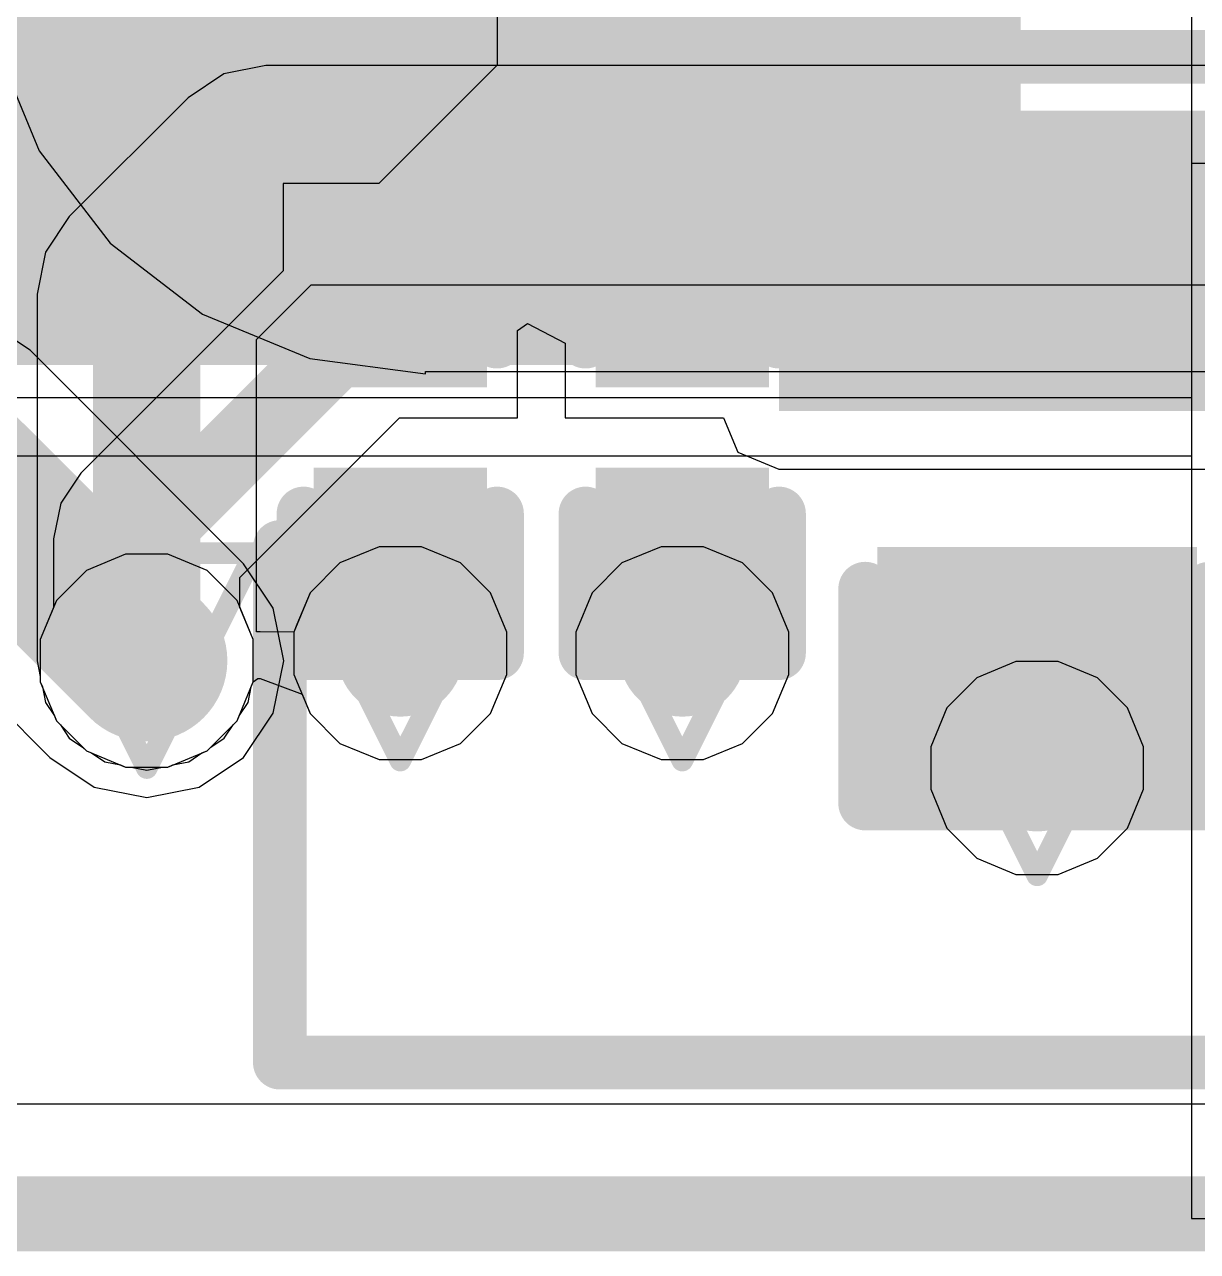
# Model space of a CAD drawing. Header units: inches. Extents: x -6 to 283, y -12 to 154.
# Drawn here: x 18.053 to 20.825, y -11.729 to -8.829 of the extents above; entities that cross this region are included whole.
import ezdxf

# ---------------------------------------------------------------- set-up
doc = ezdxf.new("R2010")
doc.units = ezdxf.units.IN
for name, color, linetype in [('Board Outline', 216, 'Continuous'), ('Bottom Layer', 5, 'Continuous'), ('Bottom Overlay', 54, 'Continuous'), ('Bottom Paste', 16, 'Continuous'), ('Bottom Solder', 6, 'Continuous'), ('Drill Drawing', 1, 'Continuous'), ('GND-1', 16, 'Continuous'), ('GND-2', 90, 'Continuous'), ('GND-3', 216, 'Continuous'), ('GND-4', 54, 'Continuous'), ('PWR-1', 156, 'Continuous'), ('PWR-2', 130, 'Continuous'), ('Signal L1', 76, 'Continuous'), ('Signal L2', 6, 'Continuous'), ('Top Layer', 1, 'Continuous'), ('Top Overlay', 2, 'Continuous'), ('Top Paste', 8, 'Continuous'), ('Top Solder', 216, 'Continuous'), ('Via Holes', 16, 'Continuous')]:
    doc.layers.add(name, color=color, linetype=linetype)

# ---------------------------------------------------------------- blocks, each defined once
blk = doc.blocks.new('0630CDMCCDS_3R3MC_B_181')
at = {"layer": 'Bottom Layer'}
blk.add_hatch(color=5, dxfattribs=at).paths.add_polyline_path([(1.8, 1.6), (4.2, 1.6), (4.2, -1.6), (1.8, -1.6)])
at = {"layer": 'Bottom Paste'}
blk.add_hatch(color=16, dxfattribs=at).paths.add_polyline_path([(1.8, 1.6), (4.2, 1.6), (4.2, -1.6), (1.8, -1.6)])
at = {"layer": 'Bottom Solder'}
blk.add_hatch(color=6, dxfattribs=at).paths.add_polyline_path([(1.7492, 1.6508), (4.2508, 1.6508), (4.2508, -1.6508), (1.7492, -1.6508)])
at = {"layer": 'Bottom Overlay'}
for points in [[(3.4999, 3.3, 0.127, 0.127, 0), (-3.4901, 3.3, 0.127, 0.127, 0)], [(3.4999, 3.3, 0.127, 0.127, 0), (3.4999, 2.0811, 0.127, 0.127, 0)]]:
    blk.add_lwpolyline(points, format="xyseb", dxfattribs=at)
for points in [[(3.4681, 3.3, 0.0635, 0.0635, 1), (3.5316, 3.3, 0.0635, 0.0635, 1)], [(3.4681, 3.3, 0.0635, 0.0635, 1), (3.5316, 3.3, 0.0635, 0.0635, 1)], [(3.4681, 2.0811, 0.0635, 0.0635, 1), (3.5316, 2.0811, 0.0635, 0.0635, 1)]]:
    blk.add_lwpolyline(points, format="xyseb", close=True, dxfattribs=at)
blk = doc.blocks.new('CAP_0201_227')
at = {"layer": 'Top Layer'}
for points in [[(-0.45, 0.15), (-0.15, 0.15), (-0.15, -0.15), (-0.45, -0.15)], [(0.15, 0.15), (0.45, 0.15), (0.45, -0.15), (0.15, -0.15)]]:
    blk.add_hatch(color=1, dxfattribs=at).paths.add_polyline_path(points)
at = {"layer": 'Top Paste'}
for points in [[(-0.45, 0.15), (-0.15, 0.15), (-0.15, -0.15), (-0.45, -0.15)], [(0.15, 0.15), (0.45, 0.15), (0.45, -0.15), (0.15, -0.15)]]:
    blk.add_hatch(color=8, dxfattribs=at).paths.add_polyline_path(points)
at = {"layer": 'Top Solder'}
for points in [[(-0.505, 0.205), (-0.095, 0.205), (-0.095, -0.205), (-0.505, -0.205)], [(0.095, 0.205), (0.505, 0.205), (0.505, -0.205), (0.095, -0.205)]]:
    blk.add_hatch(color=216, dxfattribs=at).paths.add_polyline_path(points)
at = {"layer": 'Top Overlay'}
for points in [[(-0.5334, 0.2286, 0.127, 0.127, 0), (-0.5334, -0.2286, 0.127, 0.127, 0)], [(-0.5334, 0.2286, 0.127, 0.127, 0), (-0.2032, 0.2286, 0.127, 0.127, 0)], [(0.2032, 0.2286, 0.127, 0.127, 0), (0.5334, 0.2286, 0.127, 0.127, 0)], [(0.5334, 0.2286, 0.127, 0.127, 0), (0.5334, -0.2286, 0.127, 0.127, 0)], [(-0.5334, -0.2286, 0.127, 0.127, 0), (-0.2032, -0.2286, 0.127, 0.127, 0)], [(0.2032, -0.2286, 0.127, 0.127, 0), (0.5334, -0.2286, 0.127, 0.127, 0)]]:
    blk.add_lwpolyline(points, format="xyseb", dxfattribs=at)
for points in [[(-0.5651, 0.2286, 0.0635, 0.0635, 1), (-0.5016, 0.2286, 0.0635, 0.0635, 1)], [(-0.5651, 0.2286, 0.0635, 0.0635, 1), (-0.5016, 0.2286, 0.0635, 0.0635, 1)], [(-0.2349, 0.2286, 0.0635, 0.0635, 1), (-0.1714, 0.2286, 0.0635, 0.0635, 1)], [(0.1714, 0.2286, 0.0635, 0.0635, 1), (0.2349, 0.2286, 0.0635, 0.0635, 1)], [(0.5016, 0.2286, 0.0635, 0.0635, 1), (0.5651, 0.2286, 0.0635, 0.0635, 1)], [(0.5016, 0.2286, 0.0635, 0.0635, 1), (0.5651, 0.2286, 0.0635, 0.0635, 1)], [(-0.5651, -0.2286, 0.0635, 0.0635, 1), (-0.5016, -0.2286, 0.0635, 0.0635, 1)], [(-0.5651, -0.2286, 0.0635, 0.0635, 1), (-0.5016, -0.2286, 0.0635, 0.0635, 1)], [(-0.2349, -0.2286, 0.0635, 0.0635, 1), (-0.1714, -0.2286, 0.0635, 0.0635, 1)], [(0.1714, -0.2286, 0.0635, 0.0635, 1), (0.2349, -0.2286, 0.0635, 0.0635, 1)], [(0.5016, -0.2286, 0.0635, 0.0635, 1), (0.5651, -0.2286, 0.0635, 0.0635, 1)], [(0.5016, -0.2286, 0.0635, 0.0635, 1), (0.5651, -0.2286, 0.0635, 0.0635, 1)]]:
    blk.add_lwpolyline(points, format="xyseb", close=True, dxfattribs=at)
blk = doc.blocks.new('CAP_0201_237')
at = {"layer": 'Top Layer'}
for points in [[(-0.45, 0.15), (-0.15, 0.15), (-0.15, -0.15), (-0.45, -0.15)], [(0.15, 0.15), (0.45, 0.15), (0.45, -0.15), (0.15, -0.15)]]:
    blk.add_hatch(color=1, dxfattribs=at).paths.add_polyline_path(points)
at = {"layer": 'Top Paste'}
for points in [[(-0.45, 0.15), (-0.15, 0.15), (-0.15, -0.15), (-0.45, -0.15)], [(0.15, 0.15), (0.45, 0.15), (0.45, -0.15), (0.15, -0.15)]]:
    blk.add_hatch(color=8, dxfattribs=at).paths.add_polyline_path(points)
at = {"layer": 'Top Solder'}
for points in [[(-0.505, 0.205), (-0.095, 0.205), (-0.095, -0.205), (-0.505, -0.205)], [(0.095, 0.205), (0.505, 0.205), (0.505, -0.205), (0.095, -0.205)]]:
    blk.add_hatch(color=216, dxfattribs=at).paths.add_polyline_path(points)
at = {"layer": 'Top Overlay'}
for points in [[(-0.5334, 0.2286, 0.127, 0.127, 0), (-0.5334, -0.2286, 0.127, 0.127, 0)], [(-0.5334, 0.2286, 0.127, 0.127, 0), (-0.2032, 0.2286, 0.127, 0.127, 0)], [(0.2032, 0.2286, 0.127, 0.127, 0), (0.5334, 0.2286, 0.127, 0.127, 0)], [(0.5334, 0.2286, 0.127, 0.127, 0), (0.5334, -0.2286, 0.127, 0.127, 0)], [(-0.5334, -0.2286, 0.127, 0.127, 0), (-0.2032, -0.2286, 0.127, 0.127, 0)], [(0.2032, -0.2286, 0.127, 0.127, 0), (0.5334, -0.2286, 0.127, 0.127, 0)]]:
    blk.add_lwpolyline(points, format="xyseb", dxfattribs=at)
for points in [[(-0.5651, 0.2286, 0.0635, 0.0635, 1), (-0.5016, 0.2286, 0.0635, 0.0635, 1)], [(-0.5651, 0.2286, 0.0635, 0.0635, 1), (-0.5016, 0.2286, 0.0635, 0.0635, 1)], [(-0.2349, 0.2286, 0.0635, 0.0635, 1), (-0.1714, 0.2286, 0.0635, 0.0635, 1)], [(0.1714, 0.2286, 0.0635, 0.0635, 1), (0.2349, 0.2286, 0.0635, 0.0635, 1)], [(0.5016, 0.2286, 0.0635, 0.0635, 1), (0.5651, 0.2286, 0.0635, 0.0635, 1)], [(0.5016, 0.2286, 0.0635, 0.0635, 1), (0.5651, 0.2286, 0.0635, 0.0635, 1)], [(-0.5651, -0.2286, 0.0635, 0.0635, 1), (-0.5016, -0.2286, 0.0635, 0.0635, 1)], [(-0.5651, -0.2286, 0.0635, 0.0635, 1), (-0.5016, -0.2286, 0.0635, 0.0635, 1)], [(-0.2349, -0.2286, 0.0635, 0.0635, 1), (-0.1714, -0.2286, 0.0635, 0.0635, 1)], [(0.1714, -0.2286, 0.0635, 0.0635, 1), (0.2349, -0.2286, 0.0635, 0.0635, 1)], [(0.5016, -0.2286, 0.0635, 0.0635, 1), (0.5651, -0.2286, 0.0635, 0.0635, 1)], [(0.5016, -0.2286, 0.0635, 0.0635, 1), (0.5651, -0.2286, 0.0635, 0.0635, 1)]]:
    blk.add_lwpolyline(points, format="xyseb", close=True, dxfattribs=at)
blk = doc.blocks.new('C___0402_242')
at = {"layer": 'Top Layer'}
for points in [[(-0.6985, -0.3175), (-0.6985, 0.3175), (-0.2413, 0.3175), (-0.2413, -0.3175)], [(0.2413, -0.3175), (0.2413, 0.3175), (0.6985, 0.3175), (0.6985, -0.3175)]]:
    blk.add_hatch(color=1, dxfattribs=at).paths.add_polyline_path(points)
at = {"layer": 'Top Paste'}
for points in [[(-0.6985, -0.3175), (-0.6985, 0.3175), (-0.2413, 0.3175), (-0.2413, -0.3175)], [(0.2413, -0.3175), (0.2413, 0.3175), (0.6985, 0.3175), (0.6985, -0.3175)]]:
    blk.add_hatch(color=8, dxfattribs=at).paths.add_polyline_path(points)
at = {"layer": 'Top Solder'}
for points in [[(-0.7585, -0.3775), (-0.7585, 0.3775), (-0.1813, 0.3775), (-0.1813, -0.3775)], [(0.1813, -0.3775), (0.1813, 0.3775), (0.7585, 0.3775), (0.7585, -0.3775)]]:
    blk.add_hatch(color=216, dxfattribs=at).paths.add_polyline_path(points)
at = {"layer": 'Top Overlay'}
for points in [[(-0.7874, 0.4064, 0.127, 0.127, 0), (-0.2794, 0.4064, 0.127, 0.127, 0)], [(-0.7874, 0.4064, 0.127, 0.127, 0), (-0.7874, -0.4064, 0.127, 0.127, 0)], [(0.2794, 0.4064, 0.127, 0.127, 0), (0.7874, 0.4064, 0.127, 0.127, 0)], [(0.7874, 0.4064, 0.127, 0.127, 0), (0.7874, -0.4064, 0.127, 0.127, 0)], [(-0.7874, -0.4064, 0.127, 0.127, 0), (-0.2794, -0.4064, 0.127, 0.127, 0)], [(0.2794, -0.4064, 0.127, 0.127, 0), (0.7874, -0.4064, 0.127, 0.127, 0)]]:
    blk.add_lwpolyline(points, format="xyseb", dxfattribs=at)
for points in [[(-0.8191, 0.4064, 0.0635, 0.0635, 1), (-0.7556, 0.4064, 0.0635, 0.0635, 1)], [(-0.8191, 0.4064, 0.0635, 0.0635, 1), (-0.7556, 0.4064, 0.0635, 0.0635, 1)], [(-0.3111, 0.4064, 0.0635, 0.0635, 1), (-0.2477, 0.4064, 0.0635, 0.0635, 1)], [(0.2477, 0.4064, 0.0635, 0.0635, 1), (0.3111, 0.4064, 0.0635, 0.0635, 1)], [(0.7556, 0.4064, 0.0635, 0.0635, 1), (0.8191, 0.4064, 0.0635, 0.0635, 1)], [(0.7556, 0.4064, 0.0635, 0.0635, 1), (0.8191, 0.4064, 0.0635, 0.0635, 1)], [(-0.8191, -0.4064, 0.0635, 0.0635, 1), (-0.7556, -0.4064, 0.0635, 0.0635, 1)], [(-0.8191, -0.4064, 0.0635, 0.0635, 1), (-0.7556, -0.4064, 0.0635, 0.0635, 1)], [(-0.3111, -0.4064, 0.0635, 0.0635, 1), (-0.2477, -0.4064, 0.0635, 0.0635, 1)], [(0.2477, -0.4064, 0.0635, 0.0635, 1), (0.3111, -0.4064, 0.0635, 0.0635, 1)], [(0.7556, -0.4064, 0.0635, 0.0635, 1), (0.8191, -0.4064, 0.0635, 0.0635, 1)], [(0.7556, -0.4064, 0.0635, 0.0635, 1), (0.8191, -0.4064, 0.0635, 0.0635, 1)]]:
    blk.add_lwpolyline(points, format="xyseb", close=True, dxfattribs=at)

msp = doc.modelspace()

# ---------------------------------------------------------------- hatches: boundary and pattern name
at = {"layer": 'Bottom Layer'}
h = msp.add_hatch(color=5, dxfattribs=at)
edge = h.paths.add_edge_path()
edge.add_arc((18.9413, -10.3147), 0.15, 0, 360)
h = msp.add_hatch(color=5, dxfattribs=at)
edge = h.paths.add_edge_path()
edge.add_arc((19.6078, -10.3147), 0.15, 0, 360)
h = msp.add_hatch(color=5, dxfattribs=at)
edge = h.paths.add_edge_path()
edge.add_arc((18.3421, -10.3324), 0.15, 0, 360)
h = msp.add_hatch(color=5, dxfattribs=at)
edge = h.paths.add_edge_path()
edge.add_arc((20.4466, -10.586), 0.15, 0, 360)
at = {"layer": 'GND-1'}
h = msp.add_hatch(color=16, dxfattribs=at)
edge = h.paths.add_edge_path()
edge.add_arc((18.9413, -10.3147), 0.15, 0, 360)
h = msp.add_hatch(color=16, dxfattribs=at)
edge = h.paths.add_edge_path()
edge.add_arc((19.6078, -10.3147), 0.15, 0, 360)
h = msp.add_hatch(color=16, dxfattribs=at)
edge = h.paths.add_edge_path()
edge.add_arc((18.3421, -10.3324), 0.15, 0, 360)
h = msp.add_hatch(color=16, dxfattribs=at)
edge = h.paths.add_edge_path()
edge.add_arc((20.4466, -10.586), 0.15, 0, 360)
at = {"layer": 'GND-2'}
h = msp.add_hatch(color=90, dxfattribs=at)
edge = h.paths.add_edge_path()
edge.add_arc((18.9413, -10.3147), 0.15, 0, 360)
h = msp.add_hatch(color=90, dxfattribs=at)
edge = h.paths.add_edge_path()
edge.add_arc((19.6078, -10.3147), 0.15, 0, 360)
h = msp.add_hatch(color=90, dxfattribs=at)
edge = h.paths.add_edge_path()
edge.add_arc((18.3421, -10.3324), 0.15, 0, 360)
h = msp.add_hatch(color=90, dxfattribs=at)
edge = h.paths.add_edge_path()
edge.add_arc((20.4466, -10.586), 0.15, 0, 360)
at = {"layer": 'GND-3'}
h = msp.add_hatch(color=216, dxfattribs=at)
edge = h.paths.add_edge_path()
edge.add_arc((18.9413, -10.3147), 0.15, 0, 360)
h = msp.add_hatch(color=216, dxfattribs=at)
edge = h.paths.add_edge_path()
edge.add_arc((19.6078, -10.3147), 0.15, 0, 360)
h = msp.add_hatch(color=216, dxfattribs=at)
edge = h.paths.add_edge_path()
edge.add_arc((18.3421, -10.3324), 0.15, 0, 360)
h = msp.add_hatch(color=216, dxfattribs=at)
edge = h.paths.add_edge_path()
edge.add_arc((20.4466, -10.586), 0.15, 0, 360)
at = {"layer": 'GND-4'}
h = msp.add_hatch(color=54, dxfattribs=at)
edge = h.paths.add_edge_path()
edge.add_arc((18.9413, -10.3147), 0.15, 0, 360)
h = msp.add_hatch(color=54, dxfattribs=at)
edge = h.paths.add_edge_path()
edge.add_arc((19.6078, -10.3147), 0.15, 0, 360)
h = msp.add_hatch(color=54, dxfattribs=at)
edge = h.paths.add_edge_path()
edge.add_arc((18.3421, -10.3324), 0.15, 0, 360)
h = msp.add_hatch(color=54, dxfattribs=at)
edge = h.paths.add_edge_path()
edge.add_arc((20.4466, -10.586), 0.15, 0, 360)
at = {"layer": 'PWR-1'}
h = msp.add_hatch(color=156, dxfattribs=at)
edge = h.paths.add_edge_path()
edge.add_arc((18.9413, -10.3147), 0.15, 0, 360)
h = msp.add_hatch(color=156, dxfattribs=at)
edge = h.paths.add_edge_path()
edge.add_arc((19.6078, -10.3147), 0.15, 0, 360)
h = msp.add_hatch(color=156, dxfattribs=at)
edge = h.paths.add_edge_path()
edge.add_arc((18.3421, -10.3324), 0.15, 0, 360)
h = msp.add_hatch(color=156, dxfattribs=at)
edge = h.paths.add_edge_path()
edge.add_arc((20.4466, -10.586), 0.15, 0, 360)
at = {"layer": 'PWR-2'}
h = msp.add_hatch(color=130, dxfattribs=at)
edge = h.paths.add_edge_path()
edge.add_arc((18.9413, -10.3147), 0.15, 0, 360)
h = msp.add_hatch(color=130, dxfattribs=at)
edge = h.paths.add_edge_path()
edge.add_arc((19.6078, -10.3147), 0.15, 0, 360)
h = msp.add_hatch(color=130, dxfattribs=at)
edge = h.paths.add_edge_path()
edge.add_arc((18.3421, -10.3324), 0.15, 0, 360)
h = msp.add_hatch(color=130, dxfattribs=at)
edge = h.paths.add_edge_path()
edge.add_arc((20.4466, -10.586), 0.15, 0, 360)
at = {"layer": 'Signal L1'}
h = msp.add_hatch(color=76, dxfattribs=at)
edge = h.paths.add_edge_path()
edge.add_arc((18.9413, -10.3147), 0.15, 0, 360)
h = msp.add_hatch(color=76, dxfattribs=at)
edge = h.paths.add_edge_path()
edge.add_arc((19.6078, -10.3147), 0.15, 0, 360)
h = msp.add_hatch(color=76, dxfattribs=at)
edge = h.paths.add_edge_path()
edge.add_arc((18.3421, -10.3324), 0.15, 0, 360)
h = msp.add_hatch(color=76, dxfattribs=at)
edge = h.paths.add_edge_path()
edge.add_arc((20.4466, -10.586), 0.15, 0, 360)
at = {"layer": 'Signal L2'}
h = msp.add_hatch(color=6, dxfattribs=at)
edge = h.paths.add_edge_path()
edge.add_arc((18.9413, -10.3147), 0.15, 0, 360)
h = msp.add_hatch(color=6, dxfattribs=at)
edge = h.paths.add_edge_path()
edge.add_arc((19.6078, -10.3147), 0.15, 0, 360)
h = msp.add_hatch(color=6, dxfattribs=at)
edge = h.paths.add_edge_path()
edge.add_arc((18.3421, -10.3324), 0.15, 0, 360)
h = msp.add_hatch(color=6, dxfattribs=at)
edge = h.paths.add_edge_path()
edge.add_arc((20.4466, -10.586), 0.15, 0, 360)
at = {"layer": 'Top Layer'}
msp.add_hatch(color=1, dxfattribs=at).paths.add_polyline_path([(19.8364, -9.7423), (21.9869, -9.7423), (21.9869, -9.1423), (19.8364, -9.1423)])
h = msp.add_hatch(color=1, dxfattribs=at)
edge = h.paths.add_edge_path()
edge.add_arc((18.9413, -10.3147), 0.15, 0, 360)
h = msp.add_hatch(color=1, dxfattribs=at)
edge = h.paths.add_edge_path()
edge.add_arc((19.6078, -10.3147), 0.15, 0, 360)
h = msp.add_hatch(color=1, dxfattribs=at)
edge = h.paths.add_edge_path()
edge.add_arc((18.3421, -10.3324), 0.15, 0, 360)
h = msp.add_hatch(color=1, dxfattribs=at)
edge = h.paths.add_edge_path()
edge.add_arc((20.4466, -10.586), 0.15, 0, 360)
at = {"layer": 'Via Holes'}
h = msp.add_hatch(color=7, dxfattribs=at)
edge = h.paths.add_edge_path()
edge.add_arc((18.3421, -10.3324), 0.075, 0, 360)
h = msp.add_hatch(color=7, dxfattribs=at)
edge = h.paths.add_edge_path()
edge.add_arc((18.9413, -10.3147), 0.075, 0, 360)
h = msp.add_hatch(color=7, dxfattribs=at)
edge = h.paths.add_edge_path()
edge.add_arc((19.6078, -10.3147), 0.075, 0, 360)
h = msp.add_hatch(color=7, dxfattribs=at)
edge = h.paths.add_edge_path()
edge.add_arc((20.4466, -10.586), 0.075, 0, 360)

# ---------------------------------------------------------------- linework, layer by layer
at = {"layer": 'Board Outline'}
msp.add_lwpolyline([(12.0364, -11.6401, 0.1778, 0.1778, 0), (75.4223, -11.6401, 0.1778, 0.1778, 0)], format="xyseb", dxfattribs=at)
at = {"layer": 'Bottom Layer'}
for p, q in [((20.8116, -6.3826), (20.8116, -9.7111)), ((20.8116, -9.1572), (20.8116, -11.6508)), ((23.3589, -9.1572), (20.8116, -9.1572)), ((20.8116, -9.7111), (17.4629, -9.7111)), ((17.4629, -9.8485), (20.8116, -9.8485)), ((17.4629, -9.8485), (20.8116, -9.8485)), ((20.8116, -9.8485), (20.8116, -11.3812)), ((20.8116, -9.8485), (20.8116, -11.3812)), ((18.2921, -10.0808), (18.1996, -10.1191)), ((18.2921, -10.0808), (18.1996, -10.1191)), ((18.3921, -10.0808), (18.2921, -10.0808)), ((18.3921, -10.0808), (18.2921, -10.0808)), ((18.4846, -10.1191), (18.3921, -10.0808)), ((18.4846, -10.1191), (18.3921, -10.0808)), ((18.1996, -10.1191), (18.1288, -10.1899)), ((18.1996, -10.1191), (18.1288, -10.1899)), ((18.5554, -10.1899), (18.4846, -10.1191)), ((18.5554, -10.1899), (18.4846, -10.1191)), ((18.1288, -10.1899), (18.0905, -10.2823)), ((18.1288, -10.1899), (18.0905, -10.2823)), ((18.5937, -10.2823), (18.5554, -10.1899)), ((18.5937, -10.2823), (18.5554, -10.1899)), ((18.0905, -10.2823), (18.0905, -10.3824)), ((18.0905, -10.2823), (18.0905, -10.3824)), ((18.5937, -10.3824), (18.5937, -10.2823)), ((18.5937, -10.3824), (18.5937, -10.2823)), ((18.0905, -10.3824), (18.1288, -10.4749)), ((18.0905, -10.3824), (18.1288, -10.4749)), ((18.5554, -10.4749), (18.5937, -10.3824)), ((18.5554, -10.4749), (18.5937, -10.3824)), ((18.1288, -10.4749), (18.1996, -10.5457)), ((18.1288, -10.4749), (18.1996, -10.5457)), ((18.4846, -10.5457), (18.5554, -10.4749)), ((18.4846, -10.5457), (18.5554, -10.4749)), ((18.1996, -10.5457), (18.2921, -10.584)), ((18.1996, -10.5457), (18.2921, -10.584)), ((18.3921, -10.584), (18.4846, -10.5457)), ((18.3921, -10.584), (18.4846, -10.5457)), ((18.2921, -10.584), (18.3921, -10.584)), ((18.2921, -10.584), (18.3921, -10.584)), ((20.8116, -11.3812), (12.0364, -11.3812)), ((20.8116, -11.3812), (12.0364, -11.3812)), ((20.8116, -11.6508), (23.3589, -11.6508))]:
    msp.add_line(p, q, dxfattribs=at)
at = {"layer": 'Drill Drawing'}
for points in [[(18.6873, -10.0607, 0.0508, 0.0508, 0), (19.1953, -10.0607, 0.0508, 0.0508, 0)], [(18.6873, -10.0607, 0.0508, 0.0508, 0), (18.9413, -10.5687, 0.0508, 0.0508, 0)], [(18.9413, -10.5687, 0.0508, 0.0508, 0), (19.1953, -10.0607, 0.0508, 0.0508, 0)], [(19.3538, -10.0607, 0.0508, 0.0508, 0), (19.8618, -10.0607, 0.0508, 0.0508, 0)], [(19.3538, -10.0607, 0.0508, 0.0508, 0), (19.6078, -10.5687, 0.0508, 0.0508, 0)], [(19.6078, -10.5687, 0.0508, 0.0508, 0), (19.8618, -10.0607, 0.0508, 0.0508, 0)], [(18.0881, -10.0784, 0.0508, 0.0508, 0), (18.5961, -10.0784, 0.0508, 0.0508, 0)], [(18.0881, -10.0784, 0.0508, 0.0508, 0), (18.3421, -10.5864, 0.0508, 0.0508, 0)], [(18.3421, -10.5864, 0.0508, 0.0508, 0), (18.5961, -10.0784, 0.0508, 0.0508, 0)], [(20.1926, -10.332, 0.0508, 0.0508, 0), (20.7006, -10.332, 0.0508, 0.0508, 0)], [(20.1926, -10.332, 0.0508, 0.0508, 0), (20.4466, -10.84, 0.0508, 0.0508, 0)], [(20.4466, -10.84, 0.0508, 0.0508, 0), (20.7006, -10.332, 0.0508, 0.0508, 0)]]:
    msp.add_lwpolyline(points, format="xyseb", dxfattribs=at)
for points in [[(18.6746, -10.0607, 0.0254, 0.0254, 1), (18.7, -10.0607, 0.0254, 0.0254, 1)], [(18.6746, -10.0607, 0.0254, 0.0254, 1), (18.7, -10.0607, 0.0254, 0.0254, 1)], [(19.1826, -10.0607, 0.0254, 0.0254, 1), (19.208, -10.0607, 0.0254, 0.0254, 1)], [(19.1826, -10.0607, 0.0254, 0.0254, 1), (19.208, -10.0607, 0.0254, 0.0254, 1)], [(19.3411, -10.0607, 0.0254, 0.0254, 1), (19.3665, -10.0607, 0.0254, 0.0254, 1)], [(19.3411, -10.0607, 0.0254, 0.0254, 1), (19.3665, -10.0607, 0.0254, 0.0254, 1)], [(19.8491, -10.0607, 0.0254, 0.0254, 1), (19.8745, -10.0607, 0.0254, 0.0254, 1)], [(19.8491, -10.0607, 0.0254, 0.0254, 1), (19.8745, -10.0607, 0.0254, 0.0254, 1)], [(18.0754, -10.0784, 0.0254, 0.0254, 1), (18.1008, -10.0784, 0.0254, 0.0254, 1)], [(18.0754, -10.0784, 0.0254, 0.0254, 1), (18.1008, -10.0784, 0.0254, 0.0254, 1)], [(18.5834, -10.0784, 0.0254, 0.0254, 1), (18.6088, -10.0784, 0.0254, 0.0254, 1)], [(18.5834, -10.0784, 0.0254, 0.0254, 1), (18.6088, -10.0784, 0.0254, 0.0254, 1)], [(20.1799, -10.332, 0.0254, 0.0254, 1), (20.2053, -10.332, 0.0254, 0.0254, 1)], [(20.1799, -10.332, 0.0254, 0.0254, 1), (20.2053, -10.332, 0.0254, 0.0254, 1)], [(20.6879, -10.332, 0.0254, 0.0254, 1), (20.7133, -10.332, 0.0254, 0.0254, 1)], [(20.6879, -10.332, 0.0254, 0.0254, 1), (20.7133, -10.332, 0.0254, 0.0254, 1)], [(18.9286, -10.5687, 0.0254, 0.0254, 1), (18.954, -10.5687, 0.0254, 0.0254, 1)], [(18.9286, -10.5687, 0.0254, 0.0254, 1), (18.954, -10.5687, 0.0254, 0.0254, 1)], [(19.5951, -10.5687, 0.0254, 0.0254, 1), (19.6205, -10.5687, 0.0254, 0.0254, 1)], [(19.5951, -10.5687, 0.0254, 0.0254, 1), (19.6205, -10.5687, 0.0254, 0.0254, 1)], [(18.3294, -10.5864, 0.0254, 0.0254, 1), (18.3548, -10.5864, 0.0254, 0.0254, 1)], [(18.3294, -10.5864, 0.0254, 0.0254, 1), (18.3548, -10.5864, 0.0254, 0.0254, 1)], [(20.4339, -10.84, 0.0254, 0.0254, 1), (20.4593, -10.84, 0.0254, 0.0254, 1)], [(20.4339, -10.84, 0.0254, 0.0254, 1), (20.4593, -10.84, 0.0254, 0.0254, 1)]]:
    msp.add_lwpolyline(points, format="xyseb", close=True, dxfattribs=at)
at = {"layer": 'GND-1'}
for p, q in [((18.2921, -10.0808), (18.1996, -10.1191)), ((18.3921, -10.0808), (18.2921, -10.0808)), ((18.4846, -10.1191), (18.3921, -10.0808)), ((18.1996, -10.1191), (18.1288, -10.1899)), ((18.5554, -10.1899), (18.4846, -10.1191)), ((18.1288, -10.1899), (18.0905, -10.2823)), ((18.5937, -10.2823), (18.5554, -10.1899)), ((18.0905, -10.2823), (18.0905, -10.3824)), ((18.5937, -10.3824), (18.5937, -10.2823)), ((18.0905, -10.3824), (18.1288, -10.4749)), ((18.5554, -10.4749), (18.5937, -10.3824)), ((18.1288, -10.4749), (18.1996, -10.5457)), ((18.4846, -10.5457), (18.5554, -10.4749)), ((18.1996, -10.5457), (18.2921, -10.584)), ((18.3921, -10.584), (18.4846, -10.5457)), ((18.2921, -10.584), (18.3921, -10.584)), ((35.9919, -11.3812), (12.0364, -11.3812))]:
    msp.add_line(p, q, dxfattribs=at)
at = {"layer": 'GND-2'}
for p, q in [((18.2921, -10.0808), (18.1996, -10.1191)), ((18.3921, -10.0808), (18.2921, -10.0808)), ((18.4846, -10.1191), (18.3921, -10.0808)), ((18.1996, -10.1191), (18.1288, -10.1899)), ((18.5554, -10.1899), (18.4846, -10.1191)), ((18.1288, -10.1899), (18.0905, -10.2823)), ((18.5937, -10.2823), (18.5554, -10.1899)), ((18.0905, -10.2823), (18.0905, -10.3824)), ((18.5937, -10.3824), (18.5937, -10.2823)), ((18.0905, -10.3824), (18.1288, -10.4749)), ((18.5554, -10.4749), (18.5937, -10.3824)), ((18.1288, -10.4749), (18.1996, -10.5457)), ((18.4846, -10.5457), (18.5554, -10.4749)), ((18.1996, -10.5457), (18.2921, -10.584)), ((18.3921, -10.584), (18.4846, -10.5457)), ((18.2921, -10.584), (18.3921, -10.584)), ((35.9919, -11.3812), (12.0364, -11.3812))]:
    msp.add_line(p, q, dxfattribs=at)
at = {"layer": 'GND-3'}
for p, q in [((18.2921, -10.0808), (18.1996, -10.1191)), ((18.3921, -10.0808), (18.2921, -10.0808)), ((18.4846, -10.1191), (18.3921, -10.0808)), ((18.1996, -10.1191), (18.1288, -10.1899)), ((18.5554, -10.1899), (18.4846, -10.1191)), ((18.1288, -10.1899), (18.0905, -10.2823)), ((18.5937, -10.2823), (18.5554, -10.1899)), ((18.0905, -10.2823), (18.0905, -10.3824)), ((18.5937, -10.3824), (18.5937, -10.2823)), ((18.0905, -10.3824), (18.1288, -10.4749)), ((18.5554, -10.4749), (18.5937, -10.3824)), ((18.1288, -10.4749), (18.1996, -10.5457)), ((18.4846, -10.5457), (18.5554, -10.4749)), ((18.1996, -10.5457), (18.2921, -10.584)), ((18.3921, -10.584), (18.4846, -10.5457)), ((18.2921, -10.584), (18.3921, -10.584)), ((35.9919, -11.3812), (12.0364, -11.3812))]:
    msp.add_line(p, q, dxfattribs=at)
at = {"layer": 'GND-4'}
for p, q in [((18.2921, -10.0808), (18.1996, -10.1191)), ((18.3921, -10.0808), (18.2921, -10.0808)), ((18.4846, -10.1191), (18.3921, -10.0808)), ((18.1996, -10.1191), (18.1288, -10.1899)), ((18.5554, -10.1899), (18.4846, -10.1191)), ((18.1288, -10.1899), (18.0905, -10.2823)), ((18.5937, -10.2823), (18.5554, -10.1899)), ((18.0905, -10.2823), (18.0905, -10.3824)), ((18.5937, -10.3824), (18.5937, -10.2823)), ((18.0905, -10.3824), (18.1288, -10.4749)), ((18.5554, -10.4749), (18.5937, -10.3824)), ((18.1288, -10.4749), (18.1996, -10.5457)), ((18.4846, -10.5457), (18.5554, -10.4749)), ((18.1996, -10.5457), (18.2921, -10.584)), ((18.3921, -10.584), (18.4846, -10.5457)), ((18.2921, -10.584), (18.3921, -10.584)), ((35.9919, -11.3812), (12.0364, -11.3812))]:
    msp.add_line(p, q, dxfattribs=at)
at = {"layer": 'PWR-1'}
for p, q in [((18.6233, -8.9256), (18.5242, -8.9453)), ((24.9219, -8.9256), (18.6233, -8.9256)), ((18.5242, -8.9453), (18.4402, -9.0014)), ((18.4402, -9.0014), (18.159, -9.2826)), ((18.159, -9.2826), (18.1028, -9.3666)), ((18.1028, -9.3666), (18.0831, -9.4657)), ((18.6011, -9.573), (18.7306, -9.4435)), ((18.7306, -9.4435), (21.1611, -9.4435)), ((18.0831, -9.4657), (18.0831, -10.3324)), ((18.6011, -10.2438), (18.6011, -9.573)), ((18.8913, -10.0631), (18.7988, -10.1014)), ((18.9913, -10.0631), (18.8913, -10.0631)), ((19.0838, -10.1014), (18.9913, -10.0631)), ((19.5577, -10.0631), (19.4653, -10.1014)), ((19.6578, -10.0631), (19.5577, -10.0631)), ((19.7503, -10.1014), (19.6578, -10.0631)), ((18.7988, -10.1014), (18.728, -10.1721)), ((19.1546, -10.1721), (19.0838, -10.1014)), ((19.4653, -10.1014), (19.3945, -10.1721)), ((19.8211, -10.1721), (19.7503, -10.1014)), ((18.728, -10.1721), (18.697, -10.247)), ((19.1929, -10.2646), (19.1546, -10.1721)), ((19.3945, -10.1721), (19.3562, -10.2646)), ((19.8594, -10.2646), (19.8211, -10.1721)), ((18.6011, -10.2639), (18.6011, -10.2438)), ((18.6105, -10.264), (18.6011, -10.2639)), ((18.6897, -10.2646), (18.6105, -10.264)), ((18.6105, -10.264), (18.6105, -10.264)), ((18.697, -10.247), (18.6897, -10.2646)), ((19.1929, -10.3647), (19.1929, -10.2646)), ((19.3562, -10.2646), (19.3562, -10.3647)), ((19.8594, -10.3647), (19.8594, -10.2646)), ((18.0831, -10.3324), (18.0905, -10.3695)), ((20.3965, -10.3344), (20.304, -10.3727)), ((20.4966, -10.3344), (20.3965, -10.3344)), ((20.5891, -10.3727), (20.4966, -10.3344)), ((18.0905, -10.3695), (18.0905, -10.3824)), ((18.0905, -10.3824), (18.0955, -10.3944)), ((18.5887, -10.3944), (18.5937, -10.3824)), ((18.5937, -10.3824), (18.605, -10.3748)), ((18.605, -10.3748), (18.6104, -10.3742)), ((18.6104, -10.3742), (18.7093, -10.4119)), ((19.1546, -10.4572), (19.1929, -10.3647)), ((19.3562, -10.3647), (19.3945, -10.4572)), ((19.8211, -10.4572), (19.8594, -10.3647)), ((20.304, -10.3727), (20.2333, -10.4435)), ((20.6599, -10.4435), (20.5891, -10.3727)), ((18.0955, -10.3944), (18.1028, -10.4315)), ((18.5814, -10.4315), (18.5887, -10.3944)), ((18.7093, -10.4119), (18.728, -10.4572)), ((18.1028, -10.4315), (18.1238, -10.4629)), ((18.5604, -10.4629), (18.5814, -10.4315)), ((18.1238, -10.4629), (18.1288, -10.4749)), ((18.5554, -10.4749), (18.5604, -10.4629)), ((18.728, -10.4572), (18.7988, -10.528)), ((19.0838, -10.528), (19.1546, -10.4572)), ((19.3945, -10.4572), (19.4653, -10.528)), ((19.7503, -10.528), (19.8211, -10.4572)), ((20.2333, -10.4435), (20.195, -10.536)), ((20.6982, -10.536), (20.6599, -10.4435)), ((18.1288, -10.4749), (18.138, -10.4841)), ((18.138, -10.4841), (18.159, -10.5155)), ((18.5252, -10.5155), (18.5462, -10.4841)), ((18.5462, -10.4841), (18.5554, -10.4749)), ((18.159, -10.5155), (18.1904, -10.5365)), ((18.4938, -10.5365), (18.5252, -10.5155)), ((18.7988, -10.528), (18.8913, -10.5663)), ((18.9913, -10.5663), (19.0838, -10.528)), ((19.4653, -10.528), (19.5577, -10.5663)), ((19.6578, -10.5663), (19.7503, -10.528)), ((18.1904, -10.5365), (18.1996, -10.5457)), ((18.1996, -10.5457), (18.2116, -10.5506)), ((18.2116, -10.5506), (18.243, -10.5716)), ((18.4412, -10.5716), (18.4726, -10.5506)), ((18.4726, -10.5506), (18.4846, -10.5457)), ((18.4846, -10.5457), (18.4938, -10.5365)), ((20.195, -10.536), (20.195, -10.6361)), ((20.6982, -10.6361), (20.6982, -10.536)), ((18.243, -10.5716), (18.2801, -10.579)), ((18.2801, -10.579), (18.2921, -10.584)), ((18.2921, -10.584), (18.305, -10.584)), ((18.305, -10.584), (18.3421, -10.5914)), ((18.3421, -10.5914), (18.3792, -10.584)), ((18.3792, -10.584), (18.3921, -10.584)), ((18.3921, -10.584), (18.4041, -10.579)), ((18.4041, -10.579), (18.4412, -10.5716)), ((18.8913, -10.5663), (18.9913, -10.5663)), ((19.5577, -10.5663), (19.6578, -10.5663)), ((20.195, -10.6361), (20.2333, -10.7286)), ((20.6599, -10.7286), (20.6982, -10.6361)), ((20.2333, -10.7286), (20.304, -10.7993)), ((20.5891, -10.7993), (20.6599, -10.7286)), ((20.304, -10.7993), (20.3965, -10.8376)), ((20.4966, -10.8376), (20.5891, -10.7993)), ((20.3965, -10.8376), (20.4966, -10.8376)), ((35.9919, -11.3812), (12.0364, -11.3812))]:
    msp.add_line(p, q, dxfattribs=at)
for points in [[(18.3421, -9.4657, 0.254, 0.254, 0), (18.6233, -9.1845, 0.254, 0.254, 0)], [(18.6233, -9.1845, 0.254, 0.254, 0), (22.5771, -9.1845, 0.254, 0.254, 0)], [(18.3421, -10.3324, 0.254, 0.254, 0), (18.3421, -9.4657, 0.254, 0.254, 0)]]:
    msp.add_lwpolyline(points, format="xyseb", dxfattribs=at)
for points in [[(18.5598, -9.1845, 0.127, 0.127, 1), (18.6868, -9.1845, 0.127, 0.127, 1)], [(18.5598, -9.1845, 0.127, 0.127, 1), (18.6868, -9.1845, 0.127, 0.127, 1)], [(18.2786, -9.4657, 0.127, 0.127, 1), (18.4056, -9.4657, 0.127, 0.127, 1)], [(18.2786, -9.4657, 0.127, 0.127, 1), (18.4056, -9.4657, 0.127, 0.127, 1)], [(18.2786, -10.3324, 0.127, 0.127, 1), (18.4056, -10.3324, 0.127, 0.127, 1)]]:
    msp.add_lwpolyline(points, format="xyseb", close=True, dxfattribs=at)
at = {"layer": 'PWR-2'}
for p, q in [((18.8913, -10.0631), (18.7988, -10.1014)), ((18.9913, -10.0631), (18.8913, -10.0631)), ((19.0838, -10.1014), (18.9913, -10.0631)), ((19.5577, -10.0631), (19.4653, -10.1014)), ((19.6578, -10.0631), (19.5577, -10.0631)), ((19.7503, -10.1014), (19.6578, -10.0631)), ((18.2921, -10.0808), (18.1996, -10.1191)), ((18.3921, -10.0808), (18.2921, -10.0808)), ((18.4846, -10.1191), (18.3921, -10.0808)), ((18.1996, -10.1191), (18.1288, -10.1899)), ((18.5554, -10.1899), (18.4846, -10.1191)), ((18.7988, -10.1014), (18.728, -10.1721)), ((19.1546, -10.1721), (19.0838, -10.1014)), ((19.4653, -10.1014), (19.3945, -10.1721)), ((19.8211, -10.1721), (19.7503, -10.1014)), ((18.728, -10.1721), (18.6897, -10.2646)), ((19.1929, -10.2646), (19.1546, -10.1721)), ((19.3945, -10.1721), (19.3562, -10.2646)), ((19.8594, -10.2646), (19.8211, -10.1721)), ((18.1288, -10.1899), (18.0905, -10.2823)), ((18.5937, -10.2823), (18.5554, -10.1899)), ((18.6897, -10.2646), (18.6897, -10.3647)), ((19.1929, -10.3647), (19.1929, -10.2646)), ((19.3562, -10.2646), (19.3562, -10.3647)), ((19.8594, -10.3647), (19.8594, -10.2646)), ((18.0905, -10.2823), (18.0905, -10.3824)), ((18.5937, -10.3824), (18.5937, -10.2823)), ((20.3965, -10.3344), (20.304, -10.3727)), ((20.4966, -10.3344), (20.3965, -10.3344)), ((20.5891, -10.3727), (20.4966, -10.3344)), ((18.0905, -10.3824), (18.1288, -10.4749)), ((18.5554, -10.4749), (18.5937, -10.3824)), ((18.6897, -10.3647), (18.728, -10.4572)), ((19.1546, -10.4572), (19.1929, -10.3647)), ((19.3562, -10.3647), (19.3945, -10.4572)), ((19.8211, -10.4572), (19.8594, -10.3647)), ((20.304, -10.3727), (20.2333, -10.4435)), ((20.6599, -10.4435), (20.5891, -10.3727)), ((18.728, -10.4572), (18.7988, -10.528)), ((19.0838, -10.528), (19.1546, -10.4572)), ((19.3945, -10.4572), (19.4653, -10.528)), ((19.7503, -10.528), (19.8211, -10.4572)), ((20.2333, -10.4435), (20.195, -10.536)), ((20.6982, -10.536), (20.6599, -10.4435)), ((18.1288, -10.4749), (18.1996, -10.5457)), ((18.4846, -10.5457), (18.5554, -10.4749)), ((18.7988, -10.528), (18.8913, -10.5663)), ((18.9913, -10.5663), (19.0838, -10.528)), ((19.4653, -10.528), (19.5577, -10.5663)), ((19.6578, -10.5663), (19.7503, -10.528)), ((18.1996, -10.5457), (18.2921, -10.584)), ((18.3921, -10.584), (18.4846, -10.5457)), ((20.195, -10.536), (20.195, -10.6361)), ((20.6982, -10.6361), (20.6982, -10.536)), ((18.2921, -10.584), (18.3921, -10.584)), ((18.8913, -10.5663), (18.9913, -10.5663)), ((19.5577, -10.5663), (19.6578, -10.5663)), ((20.195, -10.6361), (20.2333, -10.7286)), ((20.6599, -10.7286), (20.6982, -10.6361)), ((20.2333, -10.7286), (20.304, -10.7993)), ((20.5891, -10.7993), (20.6599, -10.7286)), ((20.304, -10.7993), (20.3965, -10.8376)), ((20.4966, -10.8376), (20.5891, -10.7993)), ((20.3965, -10.8376), (20.4966, -10.8376)), ((35.9919, -11.3812), (12.0364, -11.3812))]:
    msp.add_line(p, q, dxfattribs=at)
at = {"layer": 'Signal L1'}
for p, q in [((17.9824, -8.8727), (18.0877, -9.127)), ((18.0877, -9.127), (18.2553, -9.3453)), ((18.2553, -9.3453), (18.4737, -9.5129)), ((18.4737, -9.5129), (18.7279, -9.6182)), ((18.0662, -9.5987), (17.9612, -9.5285)), ((18.571, -10.1035), (18.0662, -9.5987)), ((18.7279, -9.6182), (19.0008, -9.6541)), ((19.0008, -9.6541), (19.0008, -9.6489)), ((19.0008, -9.6489), (20.888, -9.6489)), ((18.6412, -10.2085), (18.571, -10.1035)), ((17.7032, -10.1513), (18.1132, -10.5613)), ((18.6658, -10.3324), (18.6412, -10.2085)), ((18.6412, -10.4563), (18.6658, -10.3324)), ((18.571, -10.5613), (18.6412, -10.4563)), ((18.1132, -10.5613), (18.2182, -10.6315)), ((18.466, -10.6315), (18.571, -10.5613)), ((18.2182, -10.6315), (18.3421, -10.6561)), ((18.3421, -10.6561), (18.466, -10.6315)), ((35.9919, -11.3812), (12.0364, -11.3812))]:
    msp.add_line(p, q, dxfattribs=at)
for points in [[(19.1535, -8.9047, 0.127, 0.127, -0.414214), (18.7492, -8.5005, 0.127, 0.127, 0)], [(19.0008, -9.4546, 0.127, 0.127, -0.414214), (18.146, -8.5998, 0.127, 0.127, 0)], [(19.0068, -9.1857, 0.127, 0.127, -0.414214), (18.4506, -8.6295, 0.127, 0.127, 0)], [(19.1535, -8.9047, 0.127, 0.127, 0), (30.606, -8.9047, 0.127, 0.127, 0)], [(19.0068, -9.1857, 0.127, 0.127, 0), (27.8748, -9.1857, 0.127, 0.127, 0)], [(19.0008, -9.4546, 0.127, 0.127, 0), (27.6475, -9.4546, 0.127, 0.127, 0)], [(17.8373, -9.8276, 0.381, 0.381, 0), (18.3421, -10.3324, 0.381, 0.381, 0)]]:
    msp.add_lwpolyline(points, format="xyseb", dxfattribs=at)
for points in [[(19.1217, -8.9047, 0.0635, 0.0635, 1), (19.1852, -8.9047, 0.0635, 0.0635, 1)], [(19.1217, -8.9047, 0.0635, 0.0635, 1), (19.1852, -8.9047, 0.0635, 0.0635, 1)], [(18.9751, -9.1857, 0.0635, 0.0635, 1), (19.0386, -9.1857, 0.0635, 0.0635, 1)], [(18.9751, -9.1857, 0.0635, 0.0635, 1), (19.0386, -9.1857, 0.0635, 0.0635, 1)], [(18.9691, -9.4546, 0.0635, 0.0635, 1), (19.0326, -9.4546, 0.0635, 0.0635, 1)], [(18.9691, -9.4546, 0.0635, 0.0635, 1), (19.0326, -9.4546, 0.0635, 0.0635, 1)], [(18.2469, -10.3324, 0.1905, 0.1905, 1), (18.4374, -10.3324, 0.1905, 0.1905, 1)]]:
    msp.add_lwpolyline(points, format="xyseb", close=True, dxfattribs=at)
at = {"layer": 'Signal L2'}
for p, q in [((18.2921, -10.0808), (18.1996, -10.1191)), ((18.3921, -10.0808), (18.2921, -10.0808)), ((18.4846, -10.1191), (18.3921, -10.0808)), ((18.1996, -10.1191), (18.1288, -10.1899)), ((18.5554, -10.1899), (18.4846, -10.1191)), ((18.1288, -10.1899), (18.0905, -10.2823)), ((18.5937, -10.2823), (18.5554, -10.1899)), ((18.0905, -10.2823), (18.0905, -10.3824)), ((18.5937, -10.3824), (18.5937, -10.2823)), ((18.0905, -10.3824), (18.1288, -10.4749)), ((18.5554, -10.4749), (18.5937, -10.3824)), ((18.1288, -10.4749), (18.1996, -10.5457)), ((18.4846, -10.5457), (18.5554, -10.4749)), ((18.1996, -10.5457), (18.2921, -10.584)), ((18.3921, -10.584), (18.4846, -10.5457)), ((18.2921, -10.584), (18.3921, -10.584)), ((29.7494, -11.3812), (12.0364, -11.3812))]:
    msp.add_line(p, q, dxfattribs=at)
at = {"layer": 'Top Layer'}
for p, q in [((19.17, -8.7385), (19.17, -8.9246)), ((19.17, -8.9246), (18.8903, -9.2043)), ((18.8903, -9.2043), (18.6643, -9.2043)), ((18.6643, -9.2043), (18.6643, -9.411)), ((18.6643, -9.411), (18.1864, -9.8889)), ((19.2183, -9.5522), (19.2419, -9.5355)), ((19.2419, -9.5355), (19.3308, -9.5816)), ((19.2183, -9.7583), (19.2183, -9.5522)), ((19.3308, -9.5816), (19.3308, -9.7583)), ((18.5622, -10.1357), (18.9397, -9.7583)), ((18.9397, -9.7583), (19.2183, -9.7583)), ((19.3308, -9.7583), (19.7055, -9.7583)), ((19.7055, -9.7583), (19.7392, -9.8395)), ((19.7392, -9.8395), (19.8364, -9.8798)), ((18.1864, -9.8889), (18.1387, -9.9603)), ((19.8364, -9.8798), (20.8946, -9.8798)), ((18.1387, -9.9603), (18.122, -10.0445)), ((18.122, -10.0445), (18.122, -10.2064)), ((18.5622, -10.2064), (18.5622, -10.1357)), ((18.122, -10.2064), (18.0905, -10.2823)), ((18.5937, -10.2823), (18.5622, -10.2064)), ((18.0905, -10.2823), (18.0905, -10.3824)), ((18.5937, -10.3824), (18.5937, -10.2823)), ((18.0905, -10.3824), (18.1288, -10.4749)), ((18.5554, -10.4749), (18.5937, -10.3824)), ((18.1288, -10.4749), (18.1996, -10.5457)), ((18.4846, -10.5457), (18.5554, -10.4749)), ((18.1996, -10.5457), (18.2921, -10.584)), ((18.3921, -10.584), (18.4846, -10.5457)), ((18.2921, -10.584), (18.3921, -10.584)), ((35.9919, -11.3812), (15.2733, -11.3812))]:
    msp.add_line(p, q, dxfattribs=at)
for points in [[(19.3901, -9.0158, 0.1778, 0.1778, 0), (19.3901, -8.1115, 0.1778, 0.1778, 0)], [(19.8013, -9.419, 0.1778, 0.1778, 0), (19.8013, -8.1226, 0.1778, 0.1778, 0)], [(19.0024, -9.4035, 0.1778, 0.1778, 0), (19.3901, -9.0158, 0.1778, 0.1778, 0)], [(18.9413, -9.4813, 0.1778, 0.1778, 0), (19.0024, -9.4202, 0.1778, 0.1778, 0)], [(19.0024, -9.4202, 0.1778, 0.1778, 0), (19.0024, -9.4035, 0.1778, 0.1778, 0)], [(19.8013, -9.419, 0.1778, 0.1778, 0), (19.8714, -9.4892, 0.1778, 0.1778, 0)], [(20.3702, -9.4892, 0.254, 0.254, 0), (20.4123, -9.447, 0.254, 0.254, 0)], [(20.4123, -9.447, 0.1778, 0.1778, 0), (20.4466, -9.4128, 0.1778, 0.1778, 0)], [(19.6157, -9.4892, 0.254, 0.254, 0), (19.8714, -9.4892, 0.254, 0.254, 0)], [(19.6078, -9.4813, 0.1778, 0.1778, 0), (19.642, -9.447, 0.1778, 0.1778, 0)], [(19.8714, -9.4892, 0.254, 0.254, 0), (20.3702, -9.4892, 0.254, 0.254, 0)], [(18.3421, -10.0445, 0.1778, 0.1778, 0), (18.8443, -9.5424, 0.1778, 0.1778, 0)], [(18.8443, -9.5424, 0.1778, 0.1778, 0), (18.8802, -9.5424, 0.1778, 0.1778, 0)], [(18.3421, -10.3324, 0.1778, 0.1778, 0), (18.3421, -10.0445, 0.1778, 0.1778, 0)]]:
    msp.add_lwpolyline(points, format="xyseb", dxfattribs=at)
for points in [[(19.3457, -9.0158, 0.0889, 0.0889, 1), (19.4346, -9.0158, 0.0889, 0.0889, 1)], [(19.3457, -9.0158, 0.0889, 0.0889, 1), (19.4346, -9.0158, 0.0889, 0.0889, 1)], [(18.958, -9.4035, 0.0889, 0.0889, 1), (19.0469, -9.4035, 0.0889, 0.0889, 1)], [(18.958, -9.4035, 0.0889, 0.0889, 1), (19.0469, -9.4035, 0.0889, 0.0889, 1)], [(18.958, -9.4202, 0.0889, 0.0889, 1), (19.0469, -9.4202, 0.0889, 0.0889, 1)], [(18.958, -9.4202, 0.0889, 0.0889, 1), (19.0469, -9.4202, 0.0889, 0.0889, 1)], [(19.7568, -9.419, 0.0889, 0.0889, 1), (19.8457, -9.419, 0.0889, 0.0889, 1)], [(19.7568, -9.419, 0.0889, 0.0889, 1), (19.8457, -9.419, 0.0889, 0.0889, 1)], [(20.3488, -9.447, 0.127, 0.127, 1), (20.4758, -9.447, 0.127, 0.127, 1)], [(20.4021, -9.4128, 0.0889, 0.0889, 1), (20.491, -9.4128, 0.0889, 0.0889, 1)], [(19.5522, -9.4892, 0.127, 0.127, 1), (19.6792, -9.4892, 0.127, 0.127, 1)], [(19.5976, -9.447, 0.0889, 0.0889, 1), (19.6865, -9.447, 0.0889, 0.0889, 1)], [(19.8079, -9.4892, 0.127, 0.127, 1), (19.9349, -9.4892, 0.127, 0.127, 1)], [(19.8079, -9.4892, 0.127, 0.127, 1), (19.9349, -9.4892, 0.127, 0.127, 1)], [(20.3067, -9.4892, 0.127, 0.127, 1), (20.4337, -9.4892, 0.127, 0.127, 1)], [(20.3067, -9.4892, 0.127, 0.127, 1), (20.4337, -9.4892, 0.127, 0.127, 1)], [(20.3679, -9.447, 0.0889, 0.0889, 1), (20.4568, -9.447, 0.0889, 0.0889, 1)], [(18.8969, -9.4813, 0.0889, 0.0889, 1), (18.9858, -9.4813, 0.0889, 0.0889, 1)], [(19.5633, -9.4813, 0.0889, 0.0889, 1), (19.6522, -9.4813, 0.0889, 0.0889, 1)], [(19.827, -9.4892, 0.0889, 0.0889, 1), (19.9159, -9.4892, 0.0889, 0.0889, 1)], [(18.7998, -9.5424, 0.0889, 0.0889, 1), (18.8887, -9.5424, 0.0889, 0.0889, 1)], [(18.7998, -9.5424, 0.0889, 0.0889, 1), (18.8887, -9.5424, 0.0889, 0.0889, 1)], [(18.8358, -9.5424, 0.0889, 0.0889, 1), (18.9247, -9.5424, 0.0889, 0.0889, 1)], [(18.2977, -10.0445, 0.0889, 0.0889, 1), (18.3866, -10.0445, 0.0889, 0.0889, 1)], [(18.2977, -10.0445, 0.0889, 0.0889, 1), (18.3866, -10.0445, 0.0889, 0.0889, 1)], [(18.2977, -10.3324, 0.0889, 0.0889, 1), (18.3866, -10.3324, 0.0889, 0.0889, 1)]]:
    msp.add_lwpolyline(points, format="xyseb", close=True, dxfattribs=at)

# ---------------------------------------------------------------- block references
for name, p, rotation in [('0630CDMCCDS_3R3MC_B_181', (22.1566, -7.9826), 180), ('C___0402_242', (20.4466, -9.8827), 90), ('CAP_0201_227', (18.9413, -9.7813), 90), ('CAP_0201_237', (19.6078, -9.7813), 90)]:
    msp.add_blockref(name, p, dxfattribs=dict(rotation=rotation))

doc.saveas('drawing.dxf')
